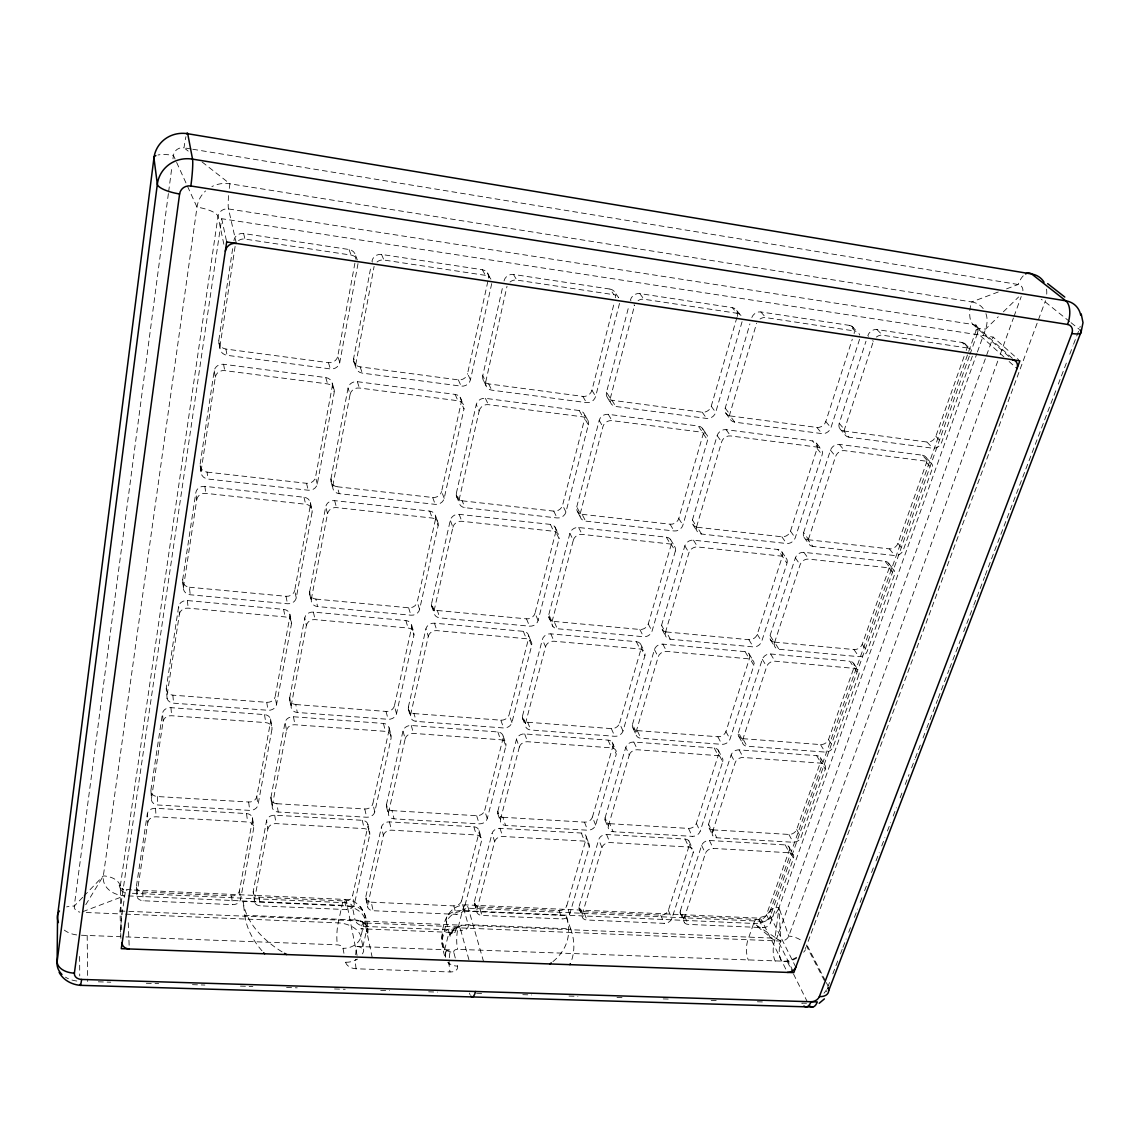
<?xml version="1.0" encoding="UTF-8"?>
<svg xmlns="http://www.w3.org/2000/svg" width="1140" height="1140" viewBox="0 0 1140 1140"><rect width="100%" height="100%" fill="white"/><g stroke="black" fill="none" stroke-linecap="round" stroke-linejoin="round"><path stroke-width="0.75" stroke-dasharray="5 3.75" d="M445.697 952.228L445.526 957.515M775.257 961.277A14.592 6.142 -89.2 0 1 774.701 940.814L778.976 907.64L976.852 353.571M168.392 193.586L74.257 906.086A7.724 5.899 -5.1 0 0 79.843 912.157M168.62 191.862L171.827 167.552M172.966 158.873L173.437 155.396A9.519 9.106 27.4 0 1 184.024 147.829A20.705 1.738 -83.7 0 1 185.92 136.686M85.771 904.718L103.341 875.89L196.992 207.138A29.013 27.887 13.6 0 1 205.556 190.95M121.738 929.756L120.213 886.692L217.996 216.372A9.291 8.921 12.3 0 1 228.499 208.948L973.061 324.501L1011.18 358.559M120.925 938.391L119.971 910.988L221.687 218.709L993.14 337.098L1018.604 359.713M81.425 935.242L120.555 936.71A16.288 1.468 -85.7 0 1 122.037 913.981L124.73 895.755A16.359 1.482 -85.6 0 1 126.839 890.753M136.429 886.065L147.345 813.718A7.353 5.828 -6.3 0 1 155.525 808.289L246.511 813.575A7.182 5.714 -9.6 0 1 252.524 819.731L253.707 828.167L240.526 899.46A7.082 5.472 -9.8 0 1 232.56 904.647L143.155 900.771A7.239 5.572 -6.9 0 1 136.843 894.872L136.429 886.065A7.196 5.558 -6.8 0 0 142.7 891.95L231.548 895.926A7.04 5.444 -9.7 0 0 239.471 890.768L252.524 819.731M150.907 790.177L162.507 713.312A7.553 6.213 -5.6 0 1 170.957 707.655L264.494 714.609A7.381 6.085 -9.6 0 1 270.65 721.25L271.976 729.272L257.982 804.968A7.282 5.814 -9.7 0 1 249.774 810.383L157.904 804.997A7.453 5.942 -6.3 0 1 151.435 798.613L150.907 790.177A7.396 5.914 -6.2 0 0 157.334 796.532L248.62 802.019A7.225 5.8 -9.6 0 0 256.785 796.632L270.65 721.25M167.11 698.663L166.283 688.289L178.638 606.466A7.78 6.641 -4.6 0 1 187.373 600.552L283.618 609.373A7.595 6.484 -9.8 0 1 289.902 616.541L291.413 624.107L276.521 704.634A7.481 6.199 -9.8 0 1 268.043 710.277L173.565 703.18A7.667 6.341 -5.5 0 1 166.939 696.298L179.393 614.104L178.638 606.466M182.671 579.804L195.838 492.537A8.008 7.097 -3.1 0 1 204.872 486.338L303.995 497.254A7.809 6.94 -10.2 0 1 310.408 505.02L312.118 512.045L296.257 597.873A7.695 6.626 -10 0 1 287.494 603.758L190.238 594.767A7.895 6.769 -4.5 0 1 183.455 587.299L182.671 579.804A7.838 6.74 -4.3 0 0 189.411 587.228L190.238 594.767M200.141 464.051L214.22 370.771A8.265 7.624 -0.5 0 1 223.583 364.273L325.741 377.568A8.051 7.438 -11.4 0 1 332.31 385.99L334.219 392.374L317.291 484.044A7.923 7.097 -10.6 0 1 308.213 490.214L208.036 479.057A8.137 7.253 -2.9 0 1 201.082 470.963L200.141 464.051A8.066 7.225 -2.7 0 0 207.053 472.117L208.036 479.057M357.988 263.582A8.379 8.037 -16 0 1 357.889 264.309L339.763 362.435A8.18 7.609 -12.2 0 1 330.358 368.918L227.074 355.324A8.393 7.795 0.1 0 1 219.949 346.517L218.823 340.304L232.945 246.767M136.843 894.872L147.844 822.254L147.345 813.718M151.435 798.613L163.12 721.435L162.507 713.312M183.455 587.299L196.75 499.591L195.838 492.537M201.082 470.963L215.303 377.169L214.22 370.771M219.949 346.517L235.182 245.969A8.607 8.237 5.8 0 1 235.325 245.243M276.521 704.634L275.153 696.711L289.902 616.541M296.257 597.873L294.704 590.42L310.408 505.02M317.291 484.044L315.538 477.176L332.31 385.99M339.763 362.435L337.782 356.221L355.438 260.233M254.505 902.111L253.251 891.394L266.603 820.544A7.139 5.671 -10.7 0 1 274.697 815.214L362.306 820.315A6.997 5.543 -13.9 0 1 367.864 826.329L369.759 834.637L354.298 904.49A6.897 5.315 -13.5 0 1 346.403 909.577L260.276 905.844A7.04 5.429 -10.7 0 1 254.405 900.073L267.857 828.951L266.603 820.544M270.935 797.501L285.1 722.304A7.324 6.042 -10.9 0 1 293.464 716.761L383.425 723.444A7.182 5.899 -14.8 0 1 389.096 729.928L391.177 737.865L374.775 811.937A7.082 5.643 -14.2 0 1 366.653 817.238L278.231 812.051A7.225 5.771 -10.8 0 1 272.246 805.823L270.935 797.501A7.182 5.757 -10.7 0 0 276.892 803.714L278.231 812.051M289.717 697.837L304.765 617.894A7.538 6.441 -11.4 0 1 313.4 612.095L405.854 620.573A7.396 6.284 -16.3 0 1 411.64 627.57L413.934 635.051L396.506 713.754A7.282 5.999 -15.2 0 1 388.113 719.283L297.298 712.471A7.424 6.156 -11.1 0 1 291.17 705.745L289.717 697.837A7.381 6.127 -11 0 0 295.787 704.534L297.298 712.471M309.667 591.845L325.712 506.687A7.766 6.883 -12.4 0 1 334.647 500.631L429.723 511.105A7.609 6.698 -18.9 0 1 435.608 518.672L438.145 525.64L419.606 609.416A7.495 6.398 -16.9 0 1 410.927 615.201L317.576 606.551A7.638 6.569 -11.7 0 1 311.32 599.284L309.667 591.845A7.595 6.541 -11.6 0 0 315.88 599.099L317.576 606.551M330.942 478.914L348.056 388.028A7.994 7.381 -14.8 0 1 357.319 381.672L455.159 394.411A7.852 7.153 -23.7 0 1 461.173 402.605L463.98 408.961L444.201 498.322A7.724 6.84 -19.8 0 1 435.224 504.365L339.179 493.663A7.88 7.025 -13 0 1 332.794 485.782L330.942 478.914A7.823 6.997 -12.8 0 0 337.283 486.766L339.179 493.663M491.696 283.575A8.208 7.667 -33.6 0 1 491.568 284.273L470.435 379.805A7.98 7.296 -25.4 0 1 461.144 386.132L362.264 373.108A8.123 7.538 -15.9 0 1 355.737 364.558L353.656 358.345L370.785 267.344M272.246 805.823L286.525 730.327L285.1 722.304M291.17 705.745L306.375 625.447L304.765 617.894M311.32 599.284L327.522 513.698L325.712 506.687M332.794 485.782L350.094 394.397L348.056 388.028M355.737 364.558L374.105 266.389M354.298 904.49L352.545 895.926L367.864 826.329M374.775 811.937L372.851 803.714L389.096 729.928M396.506 713.754L394.383 705.931L411.64 627.57M419.606 609.416L417.254 602.048L435.608 518.672M444.201 498.322L441.593 491.497L461.173 402.605M470.435 379.805L467.557 373.592L488.134 280.141M365.84 896.524L381.43 827.113A6.954 5.5 -14.9 0 1 389.453 821.883L473.841 826.799A6.826 5.372 -17.9 0 1 479 832.685L481.536 840.878L463.966 909.335A6.74 5.144 -17 0 1 456.157 914.337L373.108 910.732A6.854 5.273 -14.4 0 1 367.664 905.075L365.84 896.524A6.812 5.258 -14.3 0 0 371.255 902.182L373.108 910.732M386.489 804.541L403.004 730.954A7.139 5.842 -16 0 1 411.284 725.51L497.852 731.951A7.025 5.7 -19.5 0 1 503.096 738.293L505.861 746.116L487.25 818.648A6.926 5.458 -18.3 0 1 479.199 823.85L394.041 818.848A7.04 5.6 -15.2 0 1 388.498 812.749L386.489 804.541A6.997 5.586 -15.1 0 0 392.003 810.625L394.041 818.848M408.376 707.014L425.918 628.867A7.353 6.227 -17.8 0 1 434.468 623.195L523.331 631.332A7.225 6.056 -21.9 0 1 528.647 638.158L531.682 645.568L511.917 722.532A7.111 5.8 -20 0 1 503.609 727.961L416.243 721.392A7.239 5.957 -16.4 0 1 410.599 714.823L408.376 707.014A7.196 5.928 -16.4 0 0 413.991 713.555L416.243 721.392M431.632 603.416L450.3 520.268A7.567 6.641 -20.7 0 1 459.135 514.34L550.406 524.4A7.453 6.441 -25.6 0 1 555.807 531.782L559.113 538.693L538.109 620.516A7.324 6.17 -22.7 0 1 529.53 626.173L439.826 617.866A7.453 6.341 -18.4 0 1 434.084 610.784L431.632 603.416A7.396 6.327 -18.3 0 0 437.347 610.484L439.826 617.866M456.37 493.178L476.264 404.543A7.823 7.082 -25.9 0 1 485.412 398.345L579.234 410.543A7.724 6.84 -31.3 0 1 584.72 418.522L588.34 424.864L565.953 512.031A7.567 6.555 -26.7 0 1 557.075 517.945L464.921 507.671A7.681 6.769 -21.7 0 1 459.078 500.004L456.37 493.178A7.624 6.74 -21.7 0 0 462.199 500.816L464.921 507.671M619.519 303.397L595.636 396.435A7.838 6.968 -32.9 0 1 586.445 402.62L491.696 390.151A7.937 7.225 -27.6 0 1 485.74 381.843L482.761 375.63L502.655 287.009M367.664 905.075L383.396 835.406L381.43 827.113M388.498 812.749L405.17 738.863L403.004 730.954M410.599 714.823L428.312 636.334L425.918 628.867M434.084 610.784L452.922 527.236L450.3 520.268M459.078 500.004L479.171 410.913L476.264 404.543M485.74 381.843L507.015 286.254M362.905 946.656L366.909 929.015M444.643 949.72L449.046 932.321M463.966 909.335L461.586 900.899L479 832.685M487.25 818.648L484.657 810.526L503.096 738.293M511.917 722.532L509.081 714.794L528.647 638.158M538.109 620.516L535.016 613.22L555.807 531.782M565.953 512.031L562.576 505.248L584.72 418.522M482.761 375.63A7.88 7.182 -27.7 0 0 488.69 383.909L582.811 396.392A7.78 6.94 -33.1 0 0 591.931 390.251L614.047 303.639M474.411 901.484L492.053 833.44A6.797 5.33 -18.8 0 1 500.004 828.31L581.357 833.041A6.698 5.187 -21.4 0 1 586.131 838.812L589.28 846.906L569.758 914.024A6.598 4.987 -20.2 0 1 562.02 918.926L481.907 915.448A6.698 5.102 -17.8 0 1 476.862 909.905L474.411 901.484A6.655 5.102 -17.8 0 0 479.427 907.013L481.907 915.448M497.795 811.324L516.477 739.261A6.983 5.643 -20.5 0 1 524.671 733.932L608.048 740.131A6.883 5.486 -23.5 0 1 612.878 746.33L616.284 754.082L595.622 825.104A6.783 5.273 -21.8 0 1 587.642 830.205L505.59 825.389A6.883 5.415 -19.2 0 1 500.46 819.432L497.795 811.324A6.84 5.401 -19.1 0 0 502.882 817.28L505.59 825.389M522.562 715.834L542.384 639.412A7.196 5.999 -23.1 0 1 550.848 633.854L636.32 641.678A7.097 5.814 -26.3 0 1 641.207 648.361L644.912 655.685L623.01 730.982A6.983 5.586 -24.1 0 1 614.774 736.298L530.67 729.985A7.082 5.743 -21.1 0 1 525.469 723.572L522.562 715.834A7.04 5.728 -21.1 0 0 527.735 722.247L530.67 729.985M548.839 614.531L569.9 533.321A7.424 6.37 -26.8 0 1 578.65 527.507L666.344 537.168A7.339 6.17 -30.2 0 1 671.289 544.364L675.308 551.233L652.037 631.19A7.196 5.928 -27.1 0 1 643.544 636.733L557.289 628.739A7.296 6.113 -23.8 0 1 552.017 621.827L548.839 614.531A7.253 6.085 -23.8 0 0 554.097 621.428L557.289 628.739M576.769 506.858L599.198 420.389A7.695 6.769 -32.5 0 1 608.247 414.319L698.25 426.032L702.596 432.317A7.652 6.555 -35.5 0 1 707.626 440.126L682.874 525.198A7.438 6.284 -31.3 0 1 674.096 530.969L585.59 521.122A7.538 6.484 -27.9 0 1 580.231 513.641L576.769 506.858A7.481 6.47 -28 0 0 582.098 514.311L585.59 521.122M742.083 321.708L715.692 412.395A7.724 6.641 -37 0 1 706.615 418.437L615.743 406.481A7.809 6.897 -34.1 0 1 610.299 398.387L606.509 392.203L628.909 305.862M476.862 909.905L494.675 841.619L492.053 833.44M500.46 819.432L519.341 747.085L516.477 739.261M525.469 723.572L545.504 646.808L542.384 639.412M552.017 621.827L573.306 540.232L569.9 533.321M580.231 513.641L602.903 426.731A7.738 6.797 -32.4 0 1 612.023 420.632L702.596 432.317M610.299 398.387L634.495 305.634A8.066 7.21 -40.6 0 1 634.709 304.964M569.758 914.024L566.779 905.702L586.131 838.812M595.622 825.104L592.415 817.095L612.878 746.33M623.01 730.982L619.519 723.344L641.207 648.361M554.097 621.428L639.825 629.465A7.153 5.899 -27.1 0 0 648.261 623.965L671.289 544.364M582.098 514.311L670.064 524.201A7.396 6.256 -31.4 0 0 678.784 518.458L703.266 433.799A7.609 6.527 -35.6 0 0 698.25 426.032M606.509 392.203A7.766 6.869 -34.3 0 0 611.923 400.254L702.226 412.224A7.681 6.612 -37.2 0 0 711.246 406.225L736.91 317.462M579.163 906.257L598.728 839.539A6.669 5.144 -22.2 0 1 606.594 834.509L685.083 839.069A6.569 5.002 -24.4 0 1 689.486 844.726L693.206 852.706L671.873 918.541A6.484 4.816 -23 0 1 664.207 923.357L586.872 920.009A6.569 4.945 -20.9 0 1 582.198 914.565L579.163 906.257A6.527 4.931 -20.9 0 0 583.808 911.687L586.872 920.009M605.084 817.865L625.774 747.284A6.854 5.444 -24.3 0 1 633.883 742.055L714.239 748.025A6.769 5.287 -26.7 0 1 718.67 754.096L722.689 761.734L700.131 831.331A6.655 5.087 -24.9 0 1 692.236 836.347L613.092 831.701A6.755 5.23 -22.6 0 1 608.361 825.859L605.084 817.865A6.712 5.216 -22.6 0 0 609.786 823.693L613.092 831.701M632.5 724.342L654.431 649.558A7.068 5.757 -27.2 0 1 662.81 644.114L745.09 651.653A6.983 5.586 -29.6 0 1 749.578 658.165L753.896 665.432L730.013 739.133A6.869 5.372 -27.3 0 1 721.862 744.335L640.851 738.25A6.954 5.529 -24.9 0 1 636.063 731.98L632.5 724.342A6.911 5.515 -24.9 0 0 637.274 730.598L640.851 738.25M661.571 625.233L684.841 545.846A7.31 6.099 -31.1 0 1 693.491 540.161L777.808 549.452L786.999 563.288L761.663 641.464A7.082 5.686 -30.4 0 1 753.255 646.893L670.263 639.198A7.168 5.857 -28 0 1 665.418 632.443L661.571 625.233A7.125 5.842 -28 0 0 666.387 631.959L670.263 639.198M692.422 520.011L717.16 435.594A7.581 6.455 -36.4 0 1 726.109 429.666L812.549 440.909L817.58 447.165A7.553 6.256 -38.1 0 1 822.154 454.774L795.236 537.838A7.339 5.999 -34.4 0 1 786.557 543.509L701.499 534.033A7.424 6.213 -32.2 0 1 696.597 526.737L692.422 520.011A7.367 6.184 -32.2 0 0 697.295 527.264L701.499 534.033M859.589 339.264L830.932 427.714A7.638 6.341 -39.3 0 1 821.954 433.628L734.716 422.142L730.156 415.929A7.652 6.541 -37.8 0 1 725.225 408.091L749.906 323.917M582.198 914.565L601.949 847.604L598.728 839.539M608.361 825.859L629.266 755.008L625.774 747.284M636.063 731.98L658.207 656.882A7.111 5.785 -27.2 0 1 666.644 651.396L749.393 658.892A7.025 5.6 -29.6 0 1 753.896 665.432M665.418 632.443L688.93 552.701A7.353 6.127 -31 0 1 697.652 546.986L782.453 556.235A7.282 5.928 -33.4 0 1 786.999 563.288M696.597 526.737L721.62 441.907A7.638 6.484 -36.2 0 1 730.626 435.936L817.58 447.165M734.716 422.142A7.709 6.569 -37.7 0 1 729.771 414.262L756.433 323.846A7.966 6.854 -42.8 0 1 756.661 323.204M583.808 911.687L660.73 915.135A6.441 4.802 -23 0 0 668.353 910.333L689.486 844.726M609.786 823.693L688.503 828.41A6.626 5.073 -24.9 0 0 696.341 823.436L718.67 754.096M637.274 730.598L717.844 736.754A6.826 5.358 -27.3 0 0 725.923 731.567L749.578 658.165M666.387 631.959L748.909 639.697A7.04 5.657 -30.5 0 0 757.259 634.31L782.325 556.477A7.225 5.899 -33.4 0 0 777.808 549.452M697.295 527.264L781.855 536.783A7.296 5.985 -34.5 0 0 790.476 531.154L817.109 448.476A7.51 6.227 -38.2 0 0 812.549 440.909M730.156 415.929L816.867 427.429A7.581 6.313 -39.5 0 0 825.788 421.558L852.307 339.193M680.309 910.874L701.642 845.424A6.555 4.959 -25 0 1 709.436 840.494L785.203 844.897A6.47 4.831 -26.9 0 1 789.25 850.426L793.497 858.306L770.498 922.901A6.37 4.646 -25.4 0 1 762.902 927.632L688.204 924.398A6.455 4.774 -23.6 0 1 683.886 919.068L680.309 910.874A6.413 4.76 -23.6 0 0 684.613 916.204L688.204 924.398M708.567 824.177L731.111 755.008A6.74 5.244 -27.4 0 1 739.148 749.878L816.625 755.635A6.669 5.087 -29.2 0 1 820.715 761.577L825.26 769.13L800.964 837.344A6.555 4.902 -27.4 0 1 793.155 842.26L716.775 837.786A6.641 5.045 -25.5 0 1 712.414 832.072L708.567 824.177A6.598 5.03 -25.5 0 0 712.913 829.877L716.775 837.786M738.435 732.535L762.304 659.319A6.954 5.529 -30.3 0 1 770.583 653.975L849.856 661.243L858.862 674.809L833.155 746.971A6.755 5.159 -29.8 0 1 825.089 752.087L746.985 746.216A6.84 5.33 -28 0 1 742.582 740.088L738.435 732.535A6.797 5.301 -28 0 0 742.824 738.663L746.985 746.216M770.056 635.522L795.364 557.888A7.21 5.842 -34 0 1 803.914 552.33L885.053 561.265L890.312 568.005A7.182 5.671 -35.6 0 1 894.444 574.874L867.212 651.353A6.983 5.444 -32.8 0 1 858.89 656.668L778.976 649.273A7.068 5.629 -31.1 0 1 774.53 642.675L770.056 635.522A7.011 5.6 -31.1 0 0 774.488 642.105L778.976 649.273M803.6 532.636L830.476 450.2A7.481 6.156 -38.7 0 1 839.311 444.386L922.388 455.202L928.06 461.429A7.467 5.971 -39.7 0 1 932.207 468.839L903.308 550.007A7.239 5.743 -36.5 0 1 894.715 555.551L812.891 546.43L808.046 539.719A7.268 5.914 -35.1 0 1 803.6 532.636L808.431 539.334A7.31 5.942 -35 0 0 812.891 546.43M972.363 356.108L941.611 442.42A7.538 6.042 -40.8 0 1 932.748 448.205L848.944 437.176L843.7 430.991A7.553 6.242 -39.9 0 1 839.225 423.353L865.987 341.231M683.886 919.068L705.432 853.39A6.584 4.973 -25 0 1 713.27 848.431L789.436 852.763A6.512 4.831 -26.8 0 1 793.497 858.306M712.414 832.072L735.186 762.631A6.783 5.258 -27.3 0 1 743.266 757.487L821.171 763.173A6.712 5.102 -29.2 0 1 825.26 769.13M742.582 740.088L766.693 666.572A7.011 5.543 -30.3 0 1 775.029 661.2L854.729 668.411A6.926 5.372 -32.1 0 1 858.862 674.809M774.53 642.675L800.109 564.699A7.253 5.857 -34 0 1 808.716 559.099L890.312 568.005M808.431 539.334L835.591 456.484A7.538 6.184 -38.5 0 1 844.498 450.642L928.06 461.429M848.944 437.176A7.609 6.256 -39.8 0 1 844.441 429.509L873.368 341.316A7.866 6.512 -43.9 0 1 873.611 340.689M684.613 916.204L758.927 919.524A6.341 4.631 -25.4 0 0 766.465 914.807L789.25 850.426M712.913 829.877L788.88 834.437A6.512 4.888 -27.4 0 0 796.646 829.549L820.715 761.577M742.824 738.663L820.515 744.591A6.726 5.144 -29.9 0 0 828.524 739.504L853.96 667.613A6.883 5.358 -32.1 0 0 849.856 661.243M774.488 642.105L853.974 649.558A6.94 5.429 -32.9 0 0 862.225 644.257L889.172 568.119A7.139 5.643 -35.6 0 0 885.053 561.265M808.046 539.719L889.414 548.882A7.196 5.714 -36.6 0 0 897.935 543.367L926.535 462.584A7.41 5.942 -39.8 0 0 922.388 455.202M843.7 430.991L927.019 442.035A7.495 6.013 -40.9 0 0 935.84 436.292L964.283 355.908M969.328 356.165L770.327 916.218A6.797 4.973 -25.4 0 1 762.218 921.277A14.72 6.056 -88.9 0 0 753.683 923.443L462.484 910.618A20.292 12.312 14.5 0 0 446.467 922.616L442.092 939.944L445.669 953.667A15.461 11.614 -17 0 0 445.598 958.127C437.917 940.614 441.551 904.348 466.303 904.904L757.829 918.085L765.838 915.876L770.968 909.877L769.557 912.855L975.968 330.956L975.74 324.472L977.322 327.493L975.498 325.442L1013.745 359.556M969.912 354.526L977.507 333.151A17.556 4.574 17.3 0 1 985.573 329.132L998.284 316.763M977.422 351.932L985.573 329.132A26.177 21.161 -45.5 0 0 985.872 313.386M793.041 971.066L776.753 938.291L993.14 337.098M997.756 361.138L788.723 936.125A6.655 4.816 -25.6 0 1 780.772 941.07L458.08 927.803A20.192 12.412 14.5 0 0 442.092 939.944A15.319 11.571 -16.9 0 0 453.791 952.385L455.615 959.239M1000.179 354.469L1013.431 318.017M1014.03 316.364L1021.226 296.557M864.59 789.051L806.479 945.901L825.374 982.566M865.203 787.384L1045.067 301.801A26.704 21.247 -47 0 0 1045.451 300.675M827.726 987.14L829.635 982.167M832.813 973.859L837.886 960.564M840.437 953.923L842.332 948.936M842.973 947.283L846.151 938.975M848.687 932.321L850.597 927.347M854.402 917.372L857.579 909.065M860.13 902.424L862.025 897.437M864.576 890.796L867.74 882.488M871.558 872.527L873.468 867.54M876.005 860.899L879.182 852.592M881.719 845.951L884.897 837.644M887.433 830.989L890.611 822.681M893.161 816.04L896.325 807.733M900.144 797.772L902.053 792.785M905.217 784.477L909.036 774.516M911.573 767.861L914.75 759.568M915.392 757.901L920.465 744.605M923.015 737.965L926.193 729.657M926.82 728.004L937.622 699.76M938.248 698.093L949.05 669.85M949.691 668.197L960.493 639.953M963.671 631.645L973.19 606.722M973.831 605.069L976.367 598.429M977.009 596.761L984.632 576.826M985.259 575.173L1055.768 390.778M1058.305 384.123L1067.197 360.867M1069.748 354.227L1072.925 345.919M1073.552 344.252L1076.103 337.611M1076.73 335.958L1078.639 330.971M450.129 934.828L453.107 929.599L458.309 926.792M82.736 897.28L74.257 906.086A16.672 10.26 3.8 0 0 66.647 906.899M83.947 896.026L103.341 875.89A16.715 10.089 4.9 0 1 120.213 886.692A7.766 5.985 -6.3 0 0 126.853 893.019M1003.371 311.818L1018.619 296.97M453.107 929.599L454.817 928.102M552.943 961.604L553.613 961.048A102.272 61.503 14.5 0 0 565.953 915.534L464.393 911.145A15.39 11.699 -17.1 0 0 446.453 922.616L450.101 936.254A15.547 11.742 -17.1 0 1 468.212 924.697L570.684 928.886L565.953 915.534M355.922 959.88L357.29 959.096A15.846 11.984 -13.6 0 1 345.634 962.26L344.978 958.74M458.779 926.678L459.505 926.335M82.75 911.687L124.73 895.755A24.282 18.796 -6.2 0 1 103.355 875.905M998.255 291.983L971.707 301.943L229.924 183.796A29.013 27.887 13.6 0 0 211.883 186.575M1006.549 288.862L1018.163 284.501A17.927 8.992 -77 0 1 1024.561 274.626M363.418 922.973L365.741 924.426L367.693 928.402C367.237 915.235 360.183 899.788 345.121 899.446L133.195 889.984M761.05 922.631L760.067 922.873M453.791 952.385A4.931 3.064 14.5 0 1 457.696 949.364L788.88 961.376A22.159 15.96 -25.6 0 0 796.589 958.127M787.412 961.732L792.77 972.506M98.339 981.811L110.779 982.196M146.291 983.264L158.716 983.649M192.46 984.661L204.901 985.046M240.412 986.114L252.838 986.499M286.582 987.511L297.241 987.839M334.533 988.964L345.192 989.292M380.703 990.361L389.581 990.631M428.654 991.814L437.532 992.085M476.606 993.268L483.716 993.481M522.804 994.664L531.696 994.935M569.017 996.061L577.894 996.332M616.997 997.514L624.107 997.728M663.209 998.911L670.306 999.139M711.189 1000.364L718.3 1000.592M757.388 1001.775L764.498 1001.989M806.493 1003.257L801.819 1003.115A15.062 6.527 89.9 0 0 802.774 1004.739M345.648 962.26A9.448 6.013 11.6 0 0 356.136 968.786L450.086 971.964A9.291 5.842 14.3 0 0 457.468 966.15L456.77 963.542M125.885 936.909L337.426 944.846A5.045 3.178 11.1 0 1 342.983 948.295L344.137 954.365M355.694 954.736A15.974 3.349 -87 0 1 356.863 946.442L450.514 949.933A15.732 4.047 -87.5 0 0 450.086 971.964M458.793 926.877L364.116 922.973M132.354 893.276L346.631 902.794A5.116 3.121 11.3 0 1 352.274 906.229A15.761 12.07 -13.6 0 1 364.857 919.196L367.75 932.99A6.227 3.876 11.7 0 0 360.839 928.772L454.96 932.563A15.789 4.09 -87.4 0 1 460.802 930.34A9.419 5.728 14.3 0 0 468.212 924.697L464.393 911.145A5.002 3.007 14.5 0 1 468.312 908.21L762.218 921.277L787.398 972.406M119.971 910.988L127.067 911.288M128.849 911.359L776.753 938.291M86.284 912.513L122.037 913.981M125.585 914.138L338.195 922.873A20.648 12.896 11.1 0 1 360.881 936.781L363.717 950.66A15.846 11.984 -13.6 0 1 361.622 955.106M367.75 932.99A15.917 12.127 -13.7 0 0 355.053 919.966L352.274 906.229L243.091 901.341L244.829 915.292L355.053 919.966A9.59 5.899 11.8 0 0 365.726 926.478L460.802 930.34L469.281 961.077M131.442 889.913L121.695 888.787L123.562 889.599L119.173 885.495L120.427 888.929L120.213 886.692M253.251 891.394A6.997 5.415 -10.6 0 0 259.094 897.166L344.708 900.985A6.854 5.301 -13.4 0 0 352.545 895.926M371.255 902.182L453.82 905.873A6.698 5.13 -17 0 0 461.586 900.899M479.427 907.013L559.099 910.589A6.555 4.973 -20.2 0 0 566.779 905.702M128.264 895.912L342.014 905.317A20.762 12.782 11.2 0 1 364.857 919.196L360.895 936.781A15.689 11.927 -13.5 0 1 342.983 948.295M147.844 822.254A7.396 5.857 -6.4 0 1 156.08 816.796L247.651 821.997A7.225 5.728 -9.7 0 1 253.707 828.167M267.857 828.951A7.182 5.686 -10.8 0 1 276.022 823.607L364.159 828.609A7.04 5.558 -14 0 1 369.759 834.637M383.396 835.406A6.997 5.515 -15 0 1 391.462 830.162L476.363 834.979A6.869 5.386 -17.9 0 1 481.536 840.878M494.675 841.619A6.84 5.344 -18.8 0 1 502.669 836.475L584.492 841.12A6.74 5.201 -21.4 0 1 589.28 846.906M601.949 847.604A6.712 5.159 -22.2 0 1 609.872 842.56L688.788 847.034A6.612 5.016 -24.4 0 1 693.206 852.706M276.892 803.714L364.772 808.987A7.04 5.629 -14.1 0 0 372.851 803.714M392.003 810.625L476.648 815.698A6.883 5.444 -18.2 0 0 484.657 810.526M502.882 817.28L584.492 822.168A6.74 5.258 -21.8 0 0 592.415 817.095M163.12 721.435A7.609 6.242 -5.7 0 1 171.627 715.735L265.791 722.618A7.424 6.099 -9.8 0 1 271.976 729.272M286.525 730.327A7.381 6.056 -11 0 1 294.947 724.741L385.477 731.353A7.225 5.914 -14.9 0 1 391.177 737.865M405.17 738.863A7.196 5.871 -16.1 0 1 413.507 733.405L500.603 739.76A7.068 5.714 -19.6 0 1 505.861 746.116M519.341 747.085A7.025 5.671 -20.6 0 1 527.592 741.727L611.439 747.854A6.926 5.515 -23.5 0 1 616.284 754.082M629.266 755.008A6.897 5.458 -24.3 0 1 637.431 749.75L718.228 755.649A6.812 5.301 -26.7 0 1 722.689 761.734M166.283 688.289A7.609 6.313 -5.4 0 0 172.867 695.158L266.732 702.326A7.424 6.17 -9.7 0 0 275.153 696.711M295.787 704.534L386.047 711.431A7.239 5.985 -15.1 0 0 394.383 705.931M413.991 713.555L500.83 720.181A7.068 5.785 -20 0 0 509.081 714.794M527.735 722.247L611.353 728.617A6.94 5.572 -24.1 0 0 619.519 723.344M179.393 614.104A7.838 6.669 -4.8 0 1 188.186 608.147L285.086 616.911A7.638 6.512 -9.9 0 1 291.413 624.107M306.375 625.447A7.595 6.47 -11.5 0 1 315.067 619.619L408.12 628.026A7.438 6.298 -16.4 0 1 413.934 635.051M428.312 636.334A7.396 6.256 -17.8 0 1 436.919 630.634L526.324 638.714A7.282 6.071 -21.9 0 1 531.682 645.568M545.504 646.808A7.239 6.013 -23.1 0 1 554.011 641.221L639.996 648.988A7.139 5.842 -26.3 0 1 644.912 655.685M189.411 587.228L285.998 596.291A7.638 6.598 -9.9 0 0 294.704 590.42M315.88 599.099L408.633 607.791A7.438 6.37 -16.8 0 0 417.254 602.048M437.347 610.484L526.495 618.849A7.282 6.142 -22.7 0 0 535.016 613.22M196.75 499.591A8.066 7.139 -3.4 0 1 205.841 493.349L305.648 504.236A7.866 6.968 -10.4 0 1 312.118 512.045M327.522 513.698A7.823 6.911 -12.6 0 1 336.514 507.599L432.231 518.045A7.667 6.726 -18.9 0 1 438.145 525.64M452.922 527.236A7.624 6.669 -20.7 0 1 461.828 521.265L553.684 531.283A7.51 6.455 -25.5 0 1 559.113 538.693M573.306 540.232A7.481 6.398 -26.8 0 1 582.113 534.389L670.334 544.008A7.381 6.184 -30.2 0 1 675.308 551.233M207.053 472.117L306.532 483.303A7.866 7.054 -10.4 0 0 315.538 477.176M337.283 486.766L432.687 497.496A7.667 6.797 -19.8 0 0 441.593 491.497M462.199 500.816L553.769 511.119A7.51 6.527 -26.7 0 0 562.576 505.248M215.303 377.169A8.322 7.667 -0.9 0 1 224.722 370.614L327.622 383.909A8.108 7.481 -11.6 0 1 334.219 392.374M350.094 394.397A8.066 7.41 -14.9 0 1 359.413 388.013L457.938 400.739A7.909 7.182 -23.7 0 1 463.98 408.961M479.171 410.913A7.88 7.111 -25.8 0 1 488.39 404.657L582.825 416.855A7.766 6.869 -31.1 0 1 588.34 424.864M218.823 340.304A8.336 7.752 0.5 0 0 225.905 349.054L328.448 362.663A8.108 7.567 -12 0 0 337.782 356.221M353.656 358.345A8.066 7.495 -15.7 0 0 360.14 366.866L458.337 379.876A7.923 7.268 -25.4 0 0 467.557 373.592M233.999 240.711L233.914 240.369A8.55 8.18 6.7 0 1 243.618 233.529L349.011 249.503A8.308 7.994 -15.7 0 1 355.723 258.666L355.993 259.364M372.395 262.157L371.968 261.117A8.265 7.909 -21.9 0 1 381.558 254.448L482.348 269.724A8.151 7.624 -33.8 0 1 488.476 278.616L488.861 279.329M504.008 280.953A8.123 7.538 -35.9 0 1 513.485 274.441L609.986 289.076L613.918 294.704A8.094 7.296 -39.8 0 1 618.678 297.725L614.716 292.082M630.947 300.661L630.434 299.948A8.008 7.168 -40.9 0 1 639.811 293.593L732.265 307.615L736.996 313.258A7.98 6.926 -42.4 0 1 741.485 316.193L736.725 310.536M751.816 317.519A7.909 6.812 -43 0 1 760.85 311.947L849.528 325.399L854.986 331.056A7.88 6.598 -43.7 0 1 859.731 335.174M868.509 336.329L867.811 335.63A7.809 6.484 -44.1 0 1 876.959 329.56L962.075 342.456L968.202 348.113A7.795 6.27 -44.4 0 1 972.634 352.132M238.559 240.569A8.607 8.237 5.8 0 1 244.958 239.087L351.134 255.089A8.379 8.037 -16 0 1 356.977 259.008M377.012 262.015A8.322 7.952 -22 0 1 383.909 260.034L485.426 275.339A8.208 7.667 -33.6 0 1 490.898 279.129M510.065 282.007A8.18 7.581 -35.7 0 1 516.776 280.07L613.918 294.704M638.087 300.647A8.066 7.21 -40.6 0 1 643.943 299.236L736.996 313.258M760.067 318.986A7.966 6.854 -42.8 0 1 765.767 317.604L854.986 331.056M876.375 337.055A7.866 6.512 -43.9 0 1 882.588 335.217L968.202 348.113M191.036 148.97L184.024 147.829L188.2 151.093M192.788 149.255L1018.163 284.501A8.408 6.712 -47.1 0 1 1022.751 292.125M363.09 922.346L360.582 921.077L363.674 922.745M282.05 951.843L281.01 951.188A104.652 63.854 11.3 0 1 243.091 901.341M796.618 957.244A21.119 15.205 -25.6 0 1 781.342 961.49A14.578 6.184 -89.3 0 1 780.772 941.07L753.683 923.443L747.968 939.716A14.663 5.985 -89.1 0 0 748.439 960.265M202.108 161.994L229.924 183.796A20.32 2.209 -83.4 0 0 229.197 189.268M1069.69 321.608L1045.067 301.801A17.713 4.232 17.3 0 0 1041.205 299.378M1071.059 322.706L1079.266 329.303M774.701 940.814L753.683 923.443A21.29 15.632 -25.5 0 0 778.976 907.64L788.723 936.125A14.635 8.165 21.8 0 1 801.748 940.742M1003.841 356.806L977.507 333.151A8.379 6.755 -45.3 0 0 973.061 324.501A17.884 8.636 -77.9 0 1 971.707 301.943A26.177 21.161 -45.5 0 1 983.663 309.182M1009.1 361.537L1016.994 368.633M448.804 963.158L447.878 962.288A15.461 11.614 -17 0 0 457.468 966.15M964.34 343.325L970.468 348.983M876.959 329.56L882.588 335.217M872.67 340.603L873.368 341.316M851.908 326.282L857.38 331.94M935.84 436.292L941.611 442.42M927.019 442.035L932.748 448.205M926.279 457.71L931.964 463.952M926.535 462.584L932.207 468.839M760.85 311.947L765.767 317.604M839.225 423.353L844.441 429.509M839.624 428.384L844.84 434.568M825.788 421.558L830.932 427.714M737.623 316.364L737.323 316.022A7.923 6.897 -42.6 0 0 732.265 307.615M839.311 444.386L844.498 450.642M816.867 427.429L821.954 433.628M830.476 450.2L835.591 456.484M897.935 543.367L903.308 550.007M816.668 443.489L821.726 449.759M817.109 448.476L822.154 454.774M889.414 548.882L894.715 555.551M888.872 563.573L894.145 570.314M889.172 568.119L894.444 574.874M725.225 408.091L729.771 414.262M639.811 293.593L643.943 299.236M725.838 413.25L730.37 419.449M711.246 406.225L715.692 412.395M804.042 537.353L808.873 544.051M726.109 429.666L730.626 435.936M633.997 304.921L634.495 305.634M790.476 531.154L795.236 537.838M803.914 552.33L808.716 559.099M702.226 412.224L706.615 418.437M717.16 435.594L721.62 441.907M862.225 644.257L867.212 651.353M781.855 536.783L786.557 543.509M795.364 557.888L800.109 564.699M702.625 428.697L706.985 434.981M853.974 649.558L858.89 656.668M703.266 433.799L707.626 440.126M781.841 551.817L786.515 558.6M853.618 663.352L858.506 670.519M770.555 639.925L775.015 647.093M828.524 739.504L833.155 746.971M693.063 524.827L697.238 531.582M770.583 653.975L775.029 661.2M757.259 634.31L761.663 641.464M611.923 400.254L615.743 406.481M820.515 744.591L825.089 752.087M607.335 397.504L611.125 403.717M693.491 540.161L697.652 546.986M678.784 518.458L682.874 525.198M762.304 659.319L766.693 666.572M748.909 639.697L753.255 646.893M820.315 757.558L824.876 765.097M816.625 755.635L821.171 763.173M608.247 414.319L612.023 420.632M591.931 390.251L595.636 396.435M684.841 545.846L688.93 552.701M749.051 653.804L753.383 661.043M670.064 524.201L674.096 530.969M745.09 651.653L749.393 658.892M360.44 906.528L362.506 910.034M670.605 539.591L674.624 546.445M599.198 420.389L602.903 426.731M513.485 274.441L516.776 280.07M666.344 537.168L670.334 544.008M582.811 396.392L586.445 402.62M587.471 419.606L583.851 413.279M579.234 410.543L582.825 416.855M796.646 829.549L800.964 837.344M487.378 272.831L490.485 278.459M738.962 736.668L743.109 744.235M482.348 269.724L485.426 275.339M788.88 834.437L793.155 842.26M739.148 749.878L743.266 757.487M788.837 846.664L793.084 854.53M725.923 731.567L730.013 739.133M785.203 844.897L789.436 852.763M731.111 755.008L735.186 762.631M662.24 629.736L666.088 636.975M717.844 736.754L721.862 744.335M662.81 644.114L666.644 651.396M718.129 749.992L722.133 757.63M714.239 748.025L718.228 755.649M648.261 623.965L652.037 631.19M825.545 981.07L807.419 945.944A22.159 15.96 -25.6 0 1 803.672 952.199M826.329 982.594L827.911 985.658M654.431 649.558L658.207 656.882M639.825 629.465L643.544 636.733M577.624 511.803L581.087 518.6M640.509 643.886L644.214 651.211M636.32 641.678L639.996 648.988M578.65 527.507L582.113 534.389M795.82 967.19L770.327 916.218A14.792 8.108 21.2 0 1 778.976 907.64L780.772 941.07M766.465 914.807L770.498 922.901M793.526 974.044L807.291 1001.761M758.927 919.524L762.902 927.632M709.123 828.068L712.97 835.962M553.769 511.119L557.075 517.945M709.436 840.494L713.27 848.431M488.69 383.909L491.696 390.151M554.923 526.894L558.23 533.791M696.341 823.436L700.131 831.331M483.816 381.074L486.809 387.301M550.406 524.4L553.684 531.283M701.642 845.424L705.432 853.39M688.503 828.41L692.236 836.347M485.412 398.345L488.39 404.657M688.902 840.878L692.621 848.844M685.083 839.069L688.788 847.034M633.199 728.56L636.747 736.212M633.883 742.055L637.431 749.75M458.337 379.876L461.144 386.132M611.353 728.617L614.774 736.298M460.076 397.219L462.868 403.56M612.151 742.154L615.557 749.878M608.048 740.131L611.439 747.854M455.159 394.411L457.938 400.739M680.124 912.755L684.47 922.73M548.725 616.882L552.886 626.459M550.848 633.854L554.011 641.221M668.353 910.333L671.873 918.541M660.73 915.135L664.207 923.357M381.558 254.448L383.909 260.034M526.495 618.849L529.53 626.173M604.941 819.902L608.219 827.911M528.746 635.835L531.782 643.245M606.594 834.509L609.872 842.56M523.331 631.332L526.324 638.714M456.328 495.743L459.021 502.583M584.492 822.168L587.642 830.205M586.259 836.803L589.423 844.883M459.135 514.34L461.828 521.265M581.357 833.041L584.492 841.12M355.68 255.673L357.305 259.877M349.011 249.503L351.134 255.089M522.476 718.043L525.383 725.781M524.671 733.932L527.592 741.727M432.687 497.496L435.224 504.365M579.034 908.181L582.07 916.489M435.637 516.135L438.188 523.089M429.723 511.105L432.231 518.045M500.83 720.181L503.609 727.961M503.168 736.098L505.946 743.935M497.852 731.951L500.603 739.76M559.099 910.589L562.02 918.926M360.14 366.866L362.264 373.108M353.685 361.18L355.78 367.394M357.319 381.672L359.413 388.013M431.604 605.824L434.055 613.192M497.724 813.404L500.389 821.513M434.468 623.195L436.919 630.634M500.004 828.31L502.669 836.475M476.648 815.698L479.199 823.85M479.057 830.633L481.593 838.826M408.633 607.791L410.927 615.201M473.841 826.799L476.363 834.979M411.64 625.19L413.948 632.672M328.448 362.663L330.358 368.918M405.854 620.573L408.12 628.026M332.253 383.197L334.177 389.567M325.741 377.568L327.622 383.909M474.354 903.436L476.805 911.872M483.559 961.576L468.312 908.21A15.476 4.075 -87.2 0 0 462.484 910.618L458.08 927.803A15.404 4.018 -87.4 0 0 457.696 949.364M408.376 709.265L410.585 717.089M411.284 725.51L413.507 733.405M453.82 905.873L456.157 914.337M330.999 481.55L332.852 488.433M334.647 500.631L336.514 507.599M386.047 711.431L388.113 719.283M389.096 727.705L391.177 735.628M383.425 723.444L385.477 731.353M386.503 806.664L388.512 814.886M389.453 821.883L391.462 830.162M306.532 483.303L308.213 490.214M310.337 502.426L312.046 509.423M243.618 233.529L244.958 239.087M303.995 497.254L305.648 504.236M236.351 243.433L228.499 208.934A20.32 2.209 -83.4 0 1 228.613 195.211M364.772 808.987L366.653 817.238M367.849 824.234L369.731 832.542M362.306 820.315L364.159 828.609M309.738 594.311L311.391 601.749M313.4 612.095L315.067 619.619M221.687 218.709L226.689 241.979M365.869 898.519L367.693 907.084M223.853 244.245L217.996 216.372A20.278 5.957 10.6 0 0 196.992 207.138L173.437 155.396A20.705 5.615 10.7 0 0 158.018 154.983M372.239 957.614L365.726 926.478A16.046 3.391 -86.9 0 0 360.839 928.772M289.817 614.104L291.327 621.656M285.998 596.291L287.494 603.758M357.077 955.391L346.631 902.794A15.789 3.178 -86.6 0 0 342.014 905.317L338.195 922.873A15.718 3.135 -86.7 0 0 337.426 944.846M344.708 900.985L346.403 909.577M283.618 609.373L285.086 616.911M225.905 349.054L227.074 355.324M293.464 716.761L294.947 724.741M289.788 700.145L291.256 708.054M223.583 364.273L224.722 370.614M218.98 343.197L220.091 349.439M270.55 718.97L271.876 726.992M266.732 702.326L268.043 710.277M264.494 714.609L265.791 722.618M274.697 815.214L276.022 823.607M271.035 799.667L272.332 807.989M256.785 796.632L257.982 804.968M252.424 817.594L253.593 826.015M248.62 802.019L249.774 810.383M204.872 486.338L205.841 493.349M259.094 897.166L260.276 905.844M200.312 466.759L201.253 473.684M246.511 813.575L247.651 821.997M239.471 890.768L240.526 899.46M231.548 895.926L232.56 904.647M187.373 600.552L188.186 608.147M182.842 582.326L183.626 589.836M172.867 695.158L173.565 703.18M170.957 707.655L171.627 715.735M157.334 796.532L157.904 804.997M155.525 808.289L156.08 816.796M142.7 891.95L143.155 900.771M128.236 922.745L129.148 945.459M449.117 963.314L449.146 964.483L449.117 963.514M87.181 935.456L87.695 981.497M79.629 956.446L79.729 975.94M849.528 325.399A7.838 6.555 -43.9 0 1 854.116 333.564M962.075 342.456A7.738 6.242 -44.5 0 1 966.236 350.422M609.986 289.076A8.037 7.253 -40.1 0 1 615.557 297.711M76.679 934.928A24.496 18.639 -5.3 0 1 64.296 930.112M76.85 981.027A25.308 18.938 -5.8 0 1 65.45 977.165M1046.52 289.161A26.704 21.247 -47 0 1 1046.663 294.975M1080.207 326.382A27.659 21.703 -46.1 0 1 1079.879 327.565M826.571 991.23A22.814 16.117 -25.5 0 1 826.301 991.629M356.136 968.801A15.974 3.349 -87 0 1 355.481 959.623M470.065 994.75A15.946 4.247 -87.8 0 1 469.495 993.054M805.823 947.44A21.119 15.205 -25.6 0 1 805.225 948.58M826.415 989.862A21.731 15.347 -25.5 0 1 824.006 993.211M356.863 946.442A6.199 3.905 11.6 0 1 363.717 950.66M445.669 953.667A6.085 3.791 14.3 0 1 450.514 949.933M570.684 928.815A117.947 71.806 14.3 0 1 570.969 962.131M244.829 915.292A120.014 73.943 11.7 0 0 257.156 944.732A120.056 73.957 11.7 0 0 262.143 950.988M450.101 936.254A6.127 3.762 14.3 0 1 454.96 932.563"/><path stroke-width="1.5" d="M810.169 1006.164A15.048 6.569 89.9 0 0 817.323 1001.932L81.61 979.445A8.094 6.042 -6 0 1 74.385 973.147L179.607 193.971A10.046 9.59 20 0 1 190.85 185.991L1067.553 324.444A8.849 6.926 -45.9 0 1 1071.871 333.507L819.347 996.631A6.94 4.888 -25.5 0 1 811.039 1001.732A15.062 6.527 89.9 0 1 803.914 1005.979M828.652 990.745L1081.205 331.569L1083 322.663L1081.205 313.87M819.176 1003.285L824.405 998.882M551.318 962.887L549.879 963.941M812.806 1007.033L80.327 985.331C71.763 984.632 63.227 980.115 59.123 972.349M286.682 954.565L284.516 953.325M1047.646 283.618L1064.789 297.055M475.565 991.486A15.946 4.247 -87.8 0 1 470.763 996.061M81.61 979.445A17.014 1.197 -85.6 0 1 79.914 984.419M179.607 193.971A21.532 6.099 10.6 0 1 157.334 184.21L153.943 157.904A20.705 5.615 10.7 0 1 155.881 155.596M74.385 973.147A17.214 10.958 3.3 0 1 57.114 961.519L57.57 915.62L153.943 157.904A30.224 28.913 26.3 0 1 187.73 133.736L1031.686 273.999A26.704 21.247 -47 0 1 1044.069 282.264M1067.553 324.444A18.511 9.662 -76.9 0 0 1065.786 300.817L1031.686 273.999A17.927 8.992 -77 0 0 1025.544 273.942M190.85 185.977A21.489 1.895 -83.7 0 0 192.532 159.115L187.73 133.736A20.705 1.738 -83.7 0 0 186.718 133.893M828.125 988.024A15.119 8.607 22.8 0 1 819.347 996.631M1079.951 329.887A18.397 4.517 17.6 0 1 1071.871 333.507M58.425 922.573A24.496 18.639 -5.3 0 1 57.584 915.62A16.672 10.26 3.8 0 1 59.48 910.974M61.973 974.458A25.308 18.938 -5.8 0 1 57.128 961.519L157.334 184.21A31.364 29.954 21.2 0 1 192.532 159.13L1065.786 300.817A27.659 21.703 -46.1 0 1 1080.706 315.153M828.352 987.995A22.814 16.117 -25.5 0 1 828.167 988.409M225.321 251.213A9.733 9.277 6.5 0 1 236.351 243.433M1012.505 359.741A8.749 6.926 -44.3 0 1 1016.994 368.633M795.82 967.19A7.054 5.03 -25.3 0 1 787.412 972.406M570.356 963.656A117.947 71.806 14.3 0 1 569.914 964.654M264.665 953.781A120.056 73.957 11.7 0 1 263.639 952.669M129.29 948.965A8.08 6.113 -7 0 1 122.208 942.538M226.689 241.979L121.282 948.68L793.81 972.634L1019.887 360.839L226.689 241.979"/></g></svg>
